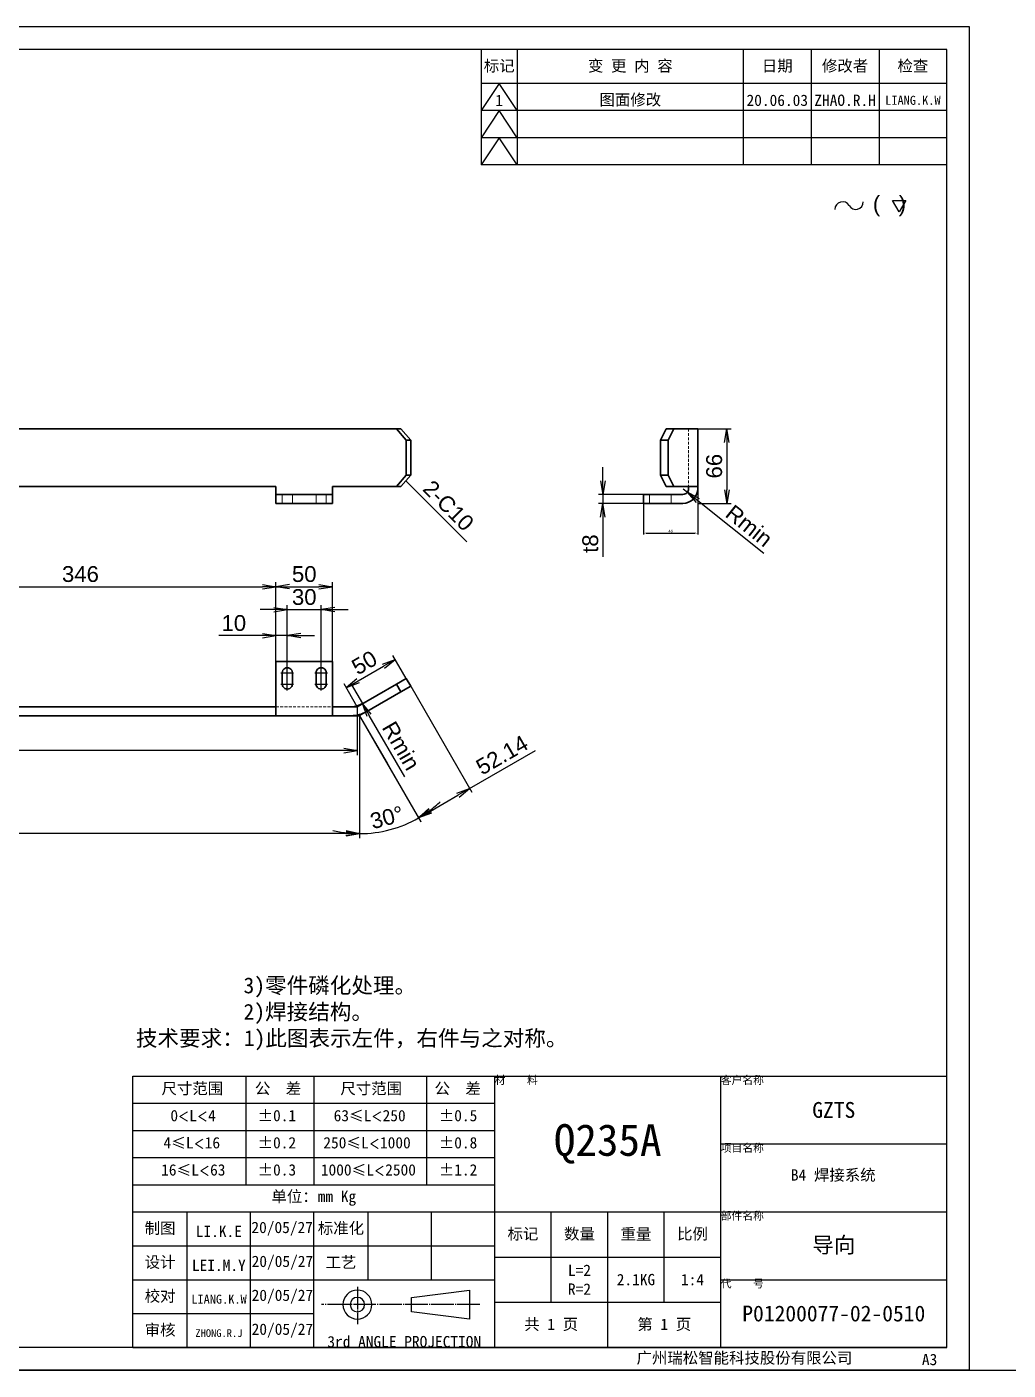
# Model space of a CAD drawing. Header units: millimetres. Extents: x -1727 to 307751, y -105919 to 6637.
# Drawn here: x 29621 to 30489, y -8118 to -6930 of the extents above; entities that cross this region are included whole.
import ezdxf

# ---------------------------------------------------------------- set-up
doc = ezdxf.new("R2010")
doc.units = ezdxf.units.MM
doc.linetypes.add('CENTER-HOKUTO', pattern=[23, 20, -1, 1, -1])
doc.linetypes.add('HIDDEN-HOKUTO', pattern=[3.8, 2.5, -1.3])
for name, color, linetype in [('AM_HID', 1, 'HIDDEN-HOKUTO'), ('AM_VIS', 7, 'Continuous'), ('TITLE_FRAME', 7, 'Continuous'), ('WORD_DIM', 253, 'Continuous')]:
    doc.layers.add(name, color=color, linetype=linetype)
doc.layers.add('SOLID LINE', color=7, linetype='Continuous', lineweight=30)
doc.styles.get("Standard").update_dxf_attribs({"font": 'arial.ttf'})
doc.dimstyles.new('1-4', dxfattribs={"dimscale": 4, "dimtxt": 3.5, "dimasz": 3, "dimexe": 1, "dimexo": 0, "dimgap": 1, "dimtad": 3, "dimdsep": 46, "dimtxsty": 'Standard', "dimblk1": 'OPEN', "dimblk2": 'OPEN', "dimsah": 1, "dimcen": 0, "dimclrd": 256, "dimclre": 256, "dimclrt": 3, "dimadec": 0, "dimazin": 0, "dimtfac": 1, "dimtmove": 0, "dimatfit": 3, "dimldrblk": 'OPEN', "dimfxl": 0, "dimtolj": 1, "dimtzin": 0, "dimarcsym": 0})
doc.dimstyles.new('ISO-25', dxfattribs={"dimtxt": 2.5, "dimasz": 2.5, "dimexe": 1.25, "dimexo": 0.625, "dimtad": 1, "dimtxsty": 'Standard', "dimcen": 2.5, "dimadec": 0, "dimazin": 0, "dimtfac": 1, "dimtmove": 0, "dimatfit": 3, "dimfxl": 0, "dimarcsym": 0})
doc.dimstyles.get("Standard").update_dxf_attribs({"dimtxt": 0.18, "dimasz": 0.18, "dimexe": 0.18, "dimexo": 0.0625, "dimgap": 0.09, "dimtad": 0, "dimtih": 1, "dimtoh": 1, "dimdec": 4, "dimzin": 0, "dimdsep": 46, "dimtxsty": 'Standard', "dimcen": 0.09, "dimadec": 0, "dimazin": 0, "dimtfac": 1, "dimtdec": 4, "dimtofl": 0, "dimtmove": 0, "dimatfit": 3, "dimfxl": 0, "dimtolj": 1, "dimtzin": 0, "dimarcsym": 0})

# ---------------------------------------------------------------- blocks, each defined once
blk = doc.blocks.new('_OPEN')
at = {"color": 0}
for p, q in [((-1, 0.167), (0, 0)), ((-1, -0.167), (0, 0)), ((0, 0), (-1, 0))]:
    blk.add_line(p, q, dxfattribs=at)
blk = doc.blocks.new('*D520')
at = {"layer": 'DEFPOINTS', "color": 0, "linetype": 'Continuous', "transparency": 16777216}
for p in [(29960.4, -7513.2), (29915.2, -7539.3), (30012.5, -7603.6)]:
    blk.add_point(p, dxfattribs=at)
at = {"layer": 'WORD_DIM', "linetype": 'Continuous', "lineweight": -2, "transparency": 16777216}
for p, q in [((29960.4, -7513.2), (30014.5, -7607)), ((29915.2, -7539.3), (29969.4, -7633.1)), ((30012.5, -7603.6), (30070.7, -7570)), ((29977.8, -7623.7), (30002.1, -7609.6))]:
    blk.add_line(p, q, dxfattribs=at)
at = {"layer": 'WORD_DIM', "linetype": 'Continuous', "lineweight": -2, "transparency": 16777216, "xscale": 12, "yscale": 12, "zscale": 12}
for p, rotation in [((30012.5, -7603.6), 30.00003523147493), ((29967.4, -7629.7), 210.0000352314749)]:
    blk.add_blockref('_OPEN', p, dxfattribs=dict(at, rotation=rotation))
at = {"layer": 'WORD_DIM', "color": 3, "linetype": 'Continuous', "transparency": 16777216, "insert": (30041.2, -7574.1), "char_height": 14, "attachment_point": 5, "rotation": 30}
blk.add_mtext('\\A1;52.14', dxfattribs=at)
blk = doc.blocks.new('*D521')
at = {"layer": 'DEFPOINTS', "color": 0, "linetype": 'Continuous', "transparency": 16777216}
for p in [(29145.2, -7539.3), (29915.2, -7539.3), (29145.2, -7643.6)]:
    blk.add_point(p, dxfattribs=at)
at = {"layer": 'WORD_DIM', "linetype": 'Continuous', "lineweight": -2, "transparency": 16777216}
for p, q in [((29145.2, -7539.3), (29145.2, -7647.6)), ((29915.2, -7539.3), (29915.2, -7647.6)), ((29903.2, -7643.6), (29157.2, -7643.6))]:
    blk.add_line(p, q, dxfattribs=at)
at = {"layer": 'WORD_DIM', "linetype": 'Continuous', "lineweight": -2, "transparency": 16777216, "xscale": 12, "yscale": 12, "zscale": 12, "rotation": 180}
blk.add_blockref('_OPEN', (29145.2, -7643.6), dxfattribs=at)
at = {"layer": 'WORD_DIM', "linetype": 'Continuous', "lineweight": -2, "transparency": 16777216, "xscale": 12, "yscale": 12, "zscale": 12}
blk.add_blockref('_OPEN', (29915.2, -7643.6), dxfattribs=at)
at = {"layer": 'WORD_DIM', "color": 3, "linetype": 'Continuous', "transparency": 16777216, "insert": (29530.2, -7632.5), "char_height": 14, "attachment_point": 5}
blk.add_mtext('\\A1;770', dxfattribs=at)
blk = doc.blocks.new('*D522')
at = {"layer": 'DEFPOINTS', "color": 0, "linetype": 'Continuous', "transparency": 16777216}
for p in [(29915.2, -7539.3), (29915.2, -7539.3), (29939.5, -7581.3), (29915.2, -7594), (29933.3, -7642)]:
    blk.add_point(p, dxfattribs=at)
at = {"layer": 'WORD_DIM', "linetype": 'Continuous', "lineweight": -2, "transparency": 16777216}
for p, q in [((29939.5, -7581.3), (29969.4, -7633.1)), ((29915.2, -7594), (29915.2, -7647.6))]:
    blk.add_line(p, q, dxfattribs=at)
for start, end in [(306.595, 313.1901), (270, 300), (256.8099, 263.405)]:
    blk.add_arc((29915.2, -7539.3), 104.3, start, end, dxfattribs=at)
at = {"layer": 'WORD_DIM', "linetype": 'Continuous', "lineweight": -2, "transparency": 16777216, "xscale": 12, "yscale": 12, "zscale": 12}
for p, rotation in [((29967.4, -7629.7), 213.2975177469348), ((29915.2, -7643.6), 356.702482253071)]:
    blk.add_blockref('_OPEN', p, dxfattribs=dict(at, rotation=rotation))
at = {"layer": 'WORD_DIM', "color": 3, "linetype": 'Continuous', "transparency": 16777216, "insert": (29939.3, -7629.3), "char_height": 14, "attachment_point": 5, "rotation": 15}
blk.add_mtext('\\A1;30°', dxfattribs=at)
blk = doc.blocks.new('*D529')
at = {"layer": 'DEFPOINTS', "color": 0, "linetype": 'Continuous', "transparency": 16777216}
for p in [(29841.2, -7425.2), (29495.2, -7491.3), (29841.2, -7491.3)]:
    blk.add_point(p, dxfattribs=at)
at = {"layer": 'WORD_DIM', "linetype": 'Continuous', "lineweight": -2, "transparency": 16777216}
for p, q in [((29495.2, -7491.3), (29495.2, -7421.2)), ((29841.2, -7491.3), (29841.2, -7421.2)), ((29507.2, -7425.2), (29829.2, -7425.2))]:
    blk.add_line(p, q, dxfattribs=at)
at = {"layer": 'WORD_DIM', "linetype": 'Continuous', "lineweight": -2, "transparency": 16777216, "xscale": 12, "yscale": 12, "zscale": 12, "rotation": 180}
blk.add_blockref('_OPEN', (29495.2, -7425.2), dxfattribs=at)
at = {"layer": 'WORD_DIM', "linetype": 'Continuous', "lineweight": -2, "transparency": 16777216, "xscale": 12, "yscale": 12, "zscale": 12}
blk.add_blockref('_OPEN', (29841.2, -7425.2), dxfattribs=at)
at = {"layer": 'WORD_DIM', "color": 3, "linetype": 'Continuous', "transparency": 16777216, "insert": (29668.2, -7414.1), "char_height": 14, "attachment_point": 5}
blk.add_mtext('\\A1;346', dxfattribs=at)
blk = doc.blocks.new('*D530')
at = {"layer": 'DEFPOINTS', "color": 0, "linetype": 'Continuous', "transparency": 16777216}
for p in [(29891.2, -7425.2), (29841.2, -7491.3), (29891.2, -7491.3)]:
    blk.add_point(p, dxfattribs=at)
at = {"layer": 'WORD_DIM', "linetype": 'Continuous', "lineweight": -2, "transparency": 16777216}
for p, q in [((29841.2, -7491.3), (29841.2, -7421.2)), ((29891.2, -7491.3), (29891.2, -7421.2)), ((29853.2, -7425.2), (29879.2, -7425.2))]:
    blk.add_line(p, q, dxfattribs=at)
at = {"layer": 'WORD_DIM', "linetype": 'Continuous', "lineweight": -2, "transparency": 16777216, "xscale": 12, "yscale": 12, "zscale": 12, "rotation": 180}
blk.add_blockref('_OPEN', (29841.2, -7425.2), dxfattribs=at)
at = {"layer": 'WORD_DIM', "linetype": 'Continuous', "lineweight": -2, "transparency": 16777216, "xscale": 12, "yscale": 12, "zscale": 12}
blk.add_blockref('_OPEN', (29891.2, -7425.2), dxfattribs=at)
at = {"layer": 'WORD_DIM', "color": 3, "linetype": 'Continuous', "transparency": 16777216, "insert": (29866.2, -7414.1), "char_height": 14, "attachment_point": 5}
blk.add_mtext('\\A1;50', dxfattribs=at)
blk = doc.blocks.new('*D535')
at = {"layer": 'DEFPOINTS', "color": 0, "linetype": 'Continuous', "transparency": 16777216}
for p in [(29841.2, -7468.5), (29841.2, -7491.3), (29851.2, -7495.5)]:
    blk.add_point(p, dxfattribs=at)
at = {"layer": 'WORD_DIM', "linetype": 'Continuous', "lineweight": -2, "transparency": 16777216}
for p, q in [((29829.2, -7468.5), (29790.5, -7468.5)), ((29841.2, -7491.3), (29841.2, -7464.5)), ((29851.2, -7468.5), (29841.2, -7468.5)), ((29851.2, -7495.5), (29851.2, -7464.5)), ((29863.2, -7468.5), (29875.2, -7468.5))]:
    blk.add_line(p, q, dxfattribs=at)
at = {"layer": 'WORD_DIM', "linetype": 'Continuous', "lineweight": -2, "transparency": 16777216, "xscale": 12, "yscale": 12, "zscale": 12}
blk.add_blockref('_OPEN', (29841.2, -7468.5), dxfattribs=at)
at = {"layer": 'WORD_DIM', "linetype": 'Continuous', "lineweight": -2, "transparency": 16777216, "xscale": 12, "yscale": 12, "zscale": 12, "rotation": 180}
blk.add_blockref('_OPEN', (29851.2, -7468.5), dxfattribs=at)
at = {"layer": 'WORD_DIM', "color": 3, "linetype": 'Continuous', "transparency": 16777216, "insert": (29803.9, -7457.4), "char_height": 14, "attachment_point": 5}
blk.add_mtext('\\A1;10', dxfattribs=at)
blk = doc.blocks.new('*D536')
at = {"layer": 'DEFPOINTS', "color": 0, "linetype": 'Continuous', "transparency": 16777216}
for p in [(29881.2, -7445.5), (29851.2, -7495.5), (29881.2, -7495.5)]:
    blk.add_point(p, dxfattribs=at)
at = {"layer": 'WORD_DIM', "linetype": 'Continuous', "lineweight": -2, "transparency": 16777216}
for p, q in [((29839.2, -7445.5), (29827.2, -7445.5)), ((29851.2, -7495.5), (29851.2, -7441.5)), ((29851.2, -7445.5), (29881.2, -7445.5)), ((29881.2, -7495.5), (29881.2, -7441.5)), ((29893.2, -7445.5), (29905.2, -7445.5))]:
    blk.add_line(p, q, dxfattribs=at)
at = {"layer": 'WORD_DIM', "linetype": 'Continuous', "lineweight": -2, "transparency": 16777216, "xscale": 12, "yscale": 12, "zscale": 12}
blk.add_blockref('_OPEN', (29851.2, -7445.5), dxfattribs=at)
at = {"layer": 'WORD_DIM', "linetype": 'Continuous', "lineweight": -2, "transparency": 16777216, "xscale": 12, "yscale": 12, "zscale": 12, "rotation": 180}
blk.add_blockref('_OPEN', (29881.2, -7445.5), dxfattribs=at)
at = {"layer": 'WORD_DIM', "color": 3, "linetype": 'Continuous', "transparency": 16777216, "insert": (29866.2, -7434.4), "char_height": 14, "attachment_point": 5}
blk.add_mtext('\\A1;30', dxfattribs=at)
blk = doc.blocks.new('*D537')
at = {"layer": 'DEFPOINTS', "color": 0, "linetype": 'Continuous', "transparency": 16777216}
for p in [(30201.3, -7338.6), (30205.2, -7341.7)]:
    blk.add_point(p, dxfattribs=at)
at = {"layer": 'WORD_DIM', "linetype": 'Continuous', "lineweight": -2, "transparency": 16777216}
for p, q in [((30201.3, -7338.6), (30205.2, -7341.7)), ((30272.8, -7395.7), (30214.5, -7349.2))]:
    blk.add_line(p, q, dxfattribs=at)
at = {"layer": 'WORD_DIM', "linetype": 'Continuous', "lineweight": -2, "transparency": 16777216, "xscale": 12, "yscale": 12, "zscale": 12, "rotation": 141.3846192446073}
blk.add_blockref('_OPEN', (30205.2, -7341.7), dxfattribs=at)
at = {"layer": 'WORD_DIM', "color": 3, "linetype": 'Continuous', "transparency": 16777216, "insert": (30259.8, -7371.3), "char_height": 14, "attachment_point": 5, "rotation": 321.3846}
blk.add_mtext('\\A1;Rmin', dxfattribs=at)
blk = doc.blocks.new('*D538')
at = {"layer": 'DEFPOINTS', "color": 0, "linetype": 'Continuous', "transparency": 16777216}
for p in [(29907.7, -7511.3), (29917.7, -7528.6)]:
    blk.add_point(p, dxfattribs=at)
at = {"layer": 'WORD_DIM', "linetype": 'Continuous', "lineweight": -2, "transparency": 16777216}
for p, q in [((29907.7, -7511.3), (29917.7, -7528.6)), ((29955.1, -7593.4), (29923.7, -7539))]:
    blk.add_line(p, q, dxfattribs=at)
at = {"layer": 'WORD_DIM', "linetype": 'Continuous', "lineweight": -2, "transparency": 16777216, "xscale": 12, "yscale": 12, "zscale": 12, "rotation": 119.999998330418}
blk.add_blockref('_OPEN', (29917.7, -7528.6), dxfattribs=at)
at = {"layer": 'WORD_DIM', "color": 3, "linetype": 'Continuous', "transparency": 16777216, "insert": (29951.9, -7565.9), "char_height": 14, "attachment_point": 5, "rotation": 300}
blk.add_mtext('\\A1;Rmin', dxfattribs=at)
blk = doc.blocks.new('*D539')
at = {"layer": 'DEFPOINTS', "color": 0, "linetype": 'Continuous', "transparency": 16777216}
for p in [(30130.4, -7351.6), (30166.3, -7343.6), (30166.3, -7351.6)]:
    blk.add_point(p, dxfattribs=at)
at = {"layer": 'WORD_DIM', "linetype": 'Continuous', "lineweight": -2, "transparency": 16777216}
for p, q in [((30130.4, -7331.6), (30130.4, -7319.6)), ((30166.3, -7343.6), (30126.4, -7343.6)), ((30166.3, -7351.6), (30126.4, -7351.6)), ((30130.4, -7343.6), (30130.4, -7351.6)), ((30130.4, -7363.6), (30130.4, -7398.7))]:
    blk.add_line(p, q, dxfattribs=at)
at = {"layer": 'WORD_DIM', "linetype": 'Continuous', "lineweight": -2, "transparency": 16777216, "xscale": 12, "yscale": 12, "zscale": 12}
for p, rotation in [((30130.4, -7343.6), 270), ((30130.4, -7351.6), 90)]:
    blk.add_blockref('_OPEN', p, dxfattribs=dict(at, rotation=rotation))
at = {"layer": 'WORD_DIM', "color": 3, "linetype": 'Continuous', "transparency": 16777216, "insert": (30119.3, -7387.1), "char_height": 14, "attachment_point": 5, "rotation": 90}
blk.add_mtext('\\A1;t8', dxfattribs=at)
blk = doc.blocks.new('shiage0')
at = {"layer": 'WORD_DIM', "color": 3, "linetype": 'Continuous'}
for centre, start, end in [((1.69, 0), 30, 180), ((4.61, 1.69), 210, 0)]:
    blk.add_arc(centre, 1.69, start, end, dxfattribs=at)
blk = doc.blocks.new('12')
at = {"layer": 'TITLE_FRAME', "color": 3, "linetype": 'Continuous'}
blk.add_lwpolyline([(20.46, 3.03), (19.01, 5.53), (21.9, 5.53)], close=True, dxfattribs=at)
blk.add_blockref('shiage0', (6.23, 3.56), dxfattribs=at)
blk.add_text('(   )', height=3.5, dxfattribs=at).set_placement((14.64, 3.08))
blk = doc.blocks.new('*D543')
at = {"layer": 'DEFPOINTS', "color": 0, "linetype": 'Continuous', "transparency": 16777216}
for p in [(29946.7, -7489.5), (29956.4, -7506.3), (29913.1, -7531.3)]:
    blk.add_point(p, dxfattribs=at)
at = {"layer": 'WORD_DIM', "linetype": 'Continuous', "lineweight": -2, "transparency": 16777216}
for p, q in [((29913.8, -7508.5), (29936.3, -7495.5)), ((29956.4, -7506.3), (29944.7, -7486.1)), ((29913.1, -7531.3), (29901.4, -7511.1))]:
    blk.add_line(p, q, dxfattribs=at)
at = {"layer": 'WORD_DIM', "linetype": 'Continuous', "lineweight": -2, "transparency": 16777216, "xscale": 12, "yscale": 12, "zscale": 12}
for p, rotation in [((29946.7, -7489.5), 30.0001116798458), ((29903.4, -7514.5), 210.0001116798458)]:
    blk.add_blockref('_OPEN', p, dxfattribs=dict(at, rotation=rotation))
at = {"layer": 'WORD_DIM', "color": 3, "linetype": 'Continuous', "transparency": 16777216, "insert": (29919.4, -7492.4), "char_height": 14, "attachment_point": 5, "rotation": 30.0001}
blk.add_mtext('\\A1;50', dxfattribs=at)
blk = doc.blocks.new('*D544')
at = {"layer": 'DEFPOINTS', "color": 0, "linetype": 'Continuous', "transparency": 16777216}
for p in [(29145.2, -7531.3), (29913.1, -7531.3), (29145.2, -7570.1)]:
    blk.add_point(p, dxfattribs=at)
at = {"layer": 'WORD_DIM', "linetype": 'Continuous', "lineweight": -2, "transparency": 16777216}
for p, q in [((29145.2, -7531.3), (29145.2, -7574.1)), ((29913.1, -7531.3), (29913.1, -7574.1)), ((29901.1, -7570.1), (29157.2, -7570.1))]:
    blk.add_line(p, q, dxfattribs=at)
at = {"layer": 'WORD_DIM', "linetype": 'Continuous', "lineweight": -2, "transparency": 16777216, "xscale": 12, "yscale": 12, "zscale": 12, "rotation": 180}
blk.add_blockref('_OPEN', (29145.2, -7570.1), dxfattribs=at)
at = {"layer": 'WORD_DIM', "linetype": 'Continuous', "lineweight": -2, "transparency": 16777216, "xscale": 12, "yscale": 12, "zscale": 12}
blk.add_blockref('_OPEN', (29913.1, -7570.1), dxfattribs=at)
at = {"layer": 'WORD_DIM', "color": 3, "linetype": 'Continuous', "transparency": 16777216, "insert": (29529.1, -7559), "char_height": 14, "attachment_point": 5}
blk.add_mtext('\\A1;767.86', dxfattribs=at)
blk = doc.blocks.new('*D545')
at = {"layer": 'DEFPOINTS', "color": 0, "linetype": 'Continuous', "transparency": 16777216}
for p in [(30214.3, -7285.6), (30214.3, -7351.6), (30240, -7351.6)]:
    blk.add_point(p, dxfattribs=at)
at = {"layer": 'WORD_DIM', "linetype": 'Continuous', "lineweight": -2, "transparency": 16777216}
for p, q in [((30214.3, -7285.6), (30244, -7285.6)), ((30240, -7297.6), (30240, -7339.6)), ((30214.3, -7351.6), (30244, -7351.6))]:
    blk.add_line(p, q, dxfattribs=at)
at = {"layer": 'WORD_DIM', "linetype": 'Continuous', "lineweight": -2, "transparency": 16777216, "xscale": 12, "yscale": 12, "zscale": 12}
for p, rotation in [((30240, -7285.6), 90), ((30240, -7351.6), 270)]:
    blk.add_blockref('_OPEN', p, dxfattribs=dict(at, rotation=rotation))
at = {"layer": 'WORD_DIM', "color": 3, "linetype": 'Continuous', "transparency": 16777216, "insert": (30228.9, -7318.6), "char_height": 14, "attachment_point": 5, "rotation": 90}
blk.add_mtext('\\A1;66', dxfattribs=at)
blk = doc.blocks.new('*D546')
at = {"color": 0, "lineweight": -2, "transparency": 16777216}
for p, q in [((30214.3, -7339.2), (30214.3, -7379)), ((30166.3, -7352.2), (30166.3, -7379)), ((30168.8, -7377.8), (30211.8, -7377.8))]:
    blk.add_line(p, q, dxfattribs=at)
at = {"color": 0, "transparency": 16777216}
for points in [[(30168.8, -7377.4), (30168.8, -7378.2), (30166.3, -7377.8)], [(30211.8, -7377.4), (30211.8, -7378.2), (30214.3, -7377.8)]]:
    blk.add_solid(points, dxfattribs=at)
at = {"layer": 'DEFPOINTS', "color": 0, "transparency": 16777216}
for p in [(30214.3, -7338.6), (30166.3, -7351.6), (30214.3, -7377.8)]:
    blk.add_point(p, dxfattribs=at)
at = {"color": 0, "transparency": 16777216, "insert": (30190.3, -7375.9), "char_height": 2.5, "attachment_point": 5}
blk.add_mtext('48', dxfattribs=at)

msp = doc.modelspace()

# ---------------------------------------------------------------- linework, layer by layer
msp.add_line((538.05434, -8118.07641), (39955.55791, -8118.07641))
at = {"layer": 'AM_HID', "lineweight": 13}
for p, q in [((30206.26465, -7285.5657), (30206.26465, -7336.5657)), ((29841.2041, -7531.31632), (29891.2041, -7531.31632))]:
    msp.add_line(p, q, dxfattribs=at)
at = {"layer": 'AM_HID', "lineweight": 13, "ltscale": 0.2}
for p, q in [((29846.7041, -7343.56564), (29846.7041, -7351.56564)), ((29855.7041, -7343.56564), (29855.7041, -7351.56564)), ((29876.7041, -7343.56564), (29876.7041, -7351.56564)), ((29885.7041, -7343.56564), (29885.7041, -7351.56564)), ((30171.76465, -7351.56564), (30171.76465, -7343.56564)), ((30171.76465, -7351.56564), (30171.76465, -7343.56564)), ((30171.76465, -7351.5657), (30171.76465, -7343.5657)), ((30171.76465, -7351.5657), (30171.76465, -7343.5657)), ((30171.76465, -7351.5657), (30171.76465, -7343.5657)), ((30171.76465, -7351.5657), (30171.76465, -7343.5657)), ((30190.76465, -7351.56564), (30190.76465, -7343.56564)), ((30190.76465, -7351.56564), (30190.76465, -7343.56564)), ((30190.76465, -7351.5657), (30190.76465, -7343.5657)), ((30190.76465, -7351.5657), (30190.76465, -7343.5657)), ((30190.76465, -7351.5657), (30190.76465, -7343.5657)), ((30190.76465, -7351.5657), (30190.76465, -7343.5657)), ((29947.70215, -7511.31632), (29951.70215, -7518.24454))]:
    msp.add_line(p, q, dxfattribs=at)
at = {"layer": 'AM_VIS', "linetype": 'Continuous'}
for p, q in [((30434.66648, -6950.07642), (28874.66648, -6950.07642)), ((30434.66648, -8098.07642), (30434.66648, -6950.07642)), ((30434.66648, -8098.07642), (28874.66648, -8098.07642))]:
    msp.add_line(p, q, dxfattribs=at)
at = {"layer": 'AM_VIS', "lineweight": 35}
for p, q in [((29150.2041, -7285.5657), (29907.70215, -7285.5657)), ((29917.70215, -7285.5657), (29947.70215, -7285.5657)), ((30214.26465, -7285.5657), (30214.26465, -7336.5657)), ((29495.2041, -7336.5657), (29841.2041, -7336.5657)), ((29947.70215, -7336.5657), (29917.70215, -7336.5657)), ((29891.2041, -7343.56564), (29841.2041, -7343.56564)), ((29841.2041, -7351.56564), (29891.2041, -7351.56564)), ((30166.26465, -7343.56564), (30201.26465, -7343.56564)), ((30166.26465, -7351.56564), (30201.26465, -7351.56564)), ((29841.2041, -7491.31632), (29891.2041, -7491.31632)), ((29841.2041, -7491.31632), (29841.2041, -7526.31632)), ((29891.2041, -7491.31632), (29891.2041, -7526.31632)), ((29947.70215, -7511.31632), (29913.06123, -7531.31632)), ((29921.70215, -7535.56509), (29951.70215, -7518.24454)), ((29495.2041, -7531.31632), (29841.2041, -7531.31632)), ((29841.2041, -7539.31632), (29495.2041, -7539.31632)), ((29841.2041, -7539.31632), (29891.2041, -7539.31632))]:
    msp.add_line(p, q, dxfattribs=at)
at = {"layer": 'AM_VIS', "lineweight": 35, "ltscale": 0.25}
for p, q in [((29907.70215, -7285.5657), (29917.70215, -7285.5657)), ((29917.70215, -7336.5657), (29907.70215, -7336.5657)), ((29846.7041, -7511.31632), (29846.7041, -7501.31632)), ((29855.7041, -7501.31632), (29855.7041, -7511.31632)), ((29876.7041, -7511.31632), (29876.7041, -7501.31632)), ((29885.7041, -7501.31632), (29885.7041, -7511.31632))]:
    msp.add_line(p, q, dxfattribs=at)
at = {"layer": 'AM_VIS', "lineweight": 35, "ltscale": 0.330717}
for p, q in [((29956.3623, -7295.5657), (29947.70215, -7285.5657)), ((29951.70215, -7285.5657), (29960.3623, -7295.5657)), ((29956.3623, -7326.5657), (29947.70215, -7336.5657)), ((29960.3623, -7326.5657), (29951.70215, -7336.5657))]:
    msp.add_line(p, q, dxfattribs=at)
at = {"layer": 'AM_VIS', "lineweight": 35, "ltscale": 0.1}
for p, q in [((29947.70215, -7285.5657), (29951.70215, -7285.5657)), ((29956.3623, -7295.5657), (29960.3623, -7295.5657)), ((29956.3623, -7326.5657), (29960.3623, -7326.5657)), ((29947.70215, -7336.5657), (29951.70215, -7336.5657))]:
    msp.add_line(p, q, dxfattribs=at)
at = {"layer": 'AM_VIS', "lineweight": 35, "ltscale": 0.279508}
for p, q in [((30181.26465, -7295.5657), (30186.26465, -7285.5657)), ((30193.19238, -7285.5657), (30188.19238, -7295.5657)), ((30181.26465, -7326.5657), (30186.26465, -7336.5657)), ((30188.19238, -7326.5657), (30193.19238, -7336.5657))]:
    msp.add_line(p, q, dxfattribs=at)
at = {"layer": 'AM_VIS', "lineweight": 35, "ltscale": 0.173193}
for p, q in [((30186.26465, -7285.5657), (30193.19238, -7285.5657)), ((30181.26465, -7295.5657), (30188.19238, -7295.5657)), ((30181.26465, -7326.5657), (30188.19238, -7326.5657)), ((30186.26465, -7336.5657), (30193.19238, -7336.5657))]:
    msp.add_line(p, q, dxfattribs=at)
at = {"layer": 'AM_VIS', "lineweight": 35, "ltscale": 0.433008}
for p, q in [((30193.19238, -7285.5657), (30210.5127, -7285.5657)), ((30210.5127, -7336.5657), (30193.19238, -7336.5657))]:
    msp.add_line(p, q, dxfattribs=at)
at = {"layer": 'AM_VIS', "lineweight": 35, "ltscale": 0.093799}
for p, q in [((30214.26465, -7285.5657), (30210.5127, -7285.5657)), ((30214.26465, -7336.5657), (30210.5127, -7336.5657))]:
    msp.add_line(p, q, dxfattribs=at)
at = {"layer": 'AM_VIS', "lineweight": 35, "ltscale": 0.325}
for p, q in [((29956.3623, -7295.5657), (29956.3623, -7326.5657)), ((29960.3623, -7295.5657), (29960.3623, -7326.5657)), ((30181.26465, -7295.5657), (30181.26465, -7326.5657)), ((30188.19238, -7295.5657), (30188.19238, -7326.5657))]:
    msp.add_line(p, q, dxfattribs=at)
at = {"layer": 'AM_VIS', "lineweight": 35, "ltscale": 0.05}
for p, q in [((29841.2041, -7338.5657), (29841.2041, -7336.5657)), ((29891.2041, -7336.5657), (29891.2041, -7338.5657)), ((30206.26465, -7336.5657), (30206.26465, -7338.5657)), ((30214.26465, -7336.5657), (30214.26465, -7338.5657))]:
    msp.add_line(p, q, dxfattribs=at)
at = {"layer": 'AM_VIS', "lineweight": 35, "ltscale": 0.124998}
for p, q in [((29841.2041, -7343.56564), (29841.2041, -7338.5657)), ((29891.2041, -7343.56564), (29891.2041, -7338.5657))]:
    msp.add_line(p, q, dxfattribs=at)
at = {"layer": 'AM_VIS', "lineweight": 35, "ltscale": 0.412451}
for p, q in [((29891.2041, -7336.5657), (29907.70215, -7336.5657)), ((29891.2041, -7531.31632), (29913.06123, -7531.31632)), ((29907.70215, -7539.31632), (29891.2041, -7539.31632))]:
    msp.add_line(p, q, dxfattribs=at)
at = {"layer": 'AM_VIS', "lineweight": 35, "ltscale": 0.2}
for p, q in [((29841.2041, -7351.56564), (29841.2041, -7343.56564)), ((29891.2041, -7351.56564), (29891.2041, -7343.56564)), ((30166.26465, -7351.56564), (30166.26465, -7343.56564)), ((29956.3623, -7506.31632), (29960.3623, -7513.24454)), ((29947.70215, -7511.31632), (29951.70215, -7518.24454)), ((29841.2041, -7539.31632), (29841.2041, -7531.31632)), ((29891.2041, -7539.31632), (29891.2041, -7531.31632))]:
    msp.add_line(p, q, dxfattribs=at)
at = {"layer": 'AM_VIS'}
for p, q in [((29851.2041, -7506.94132), (29851.2041, -7495.69132)), ((29881.2041, -7506.94132), (29881.2041, -7495.69132)), ((29845.5791, -7501.31632), (29856.8291, -7501.31632)), ((29851.2041, -7516.94132), (29851.2041, -7505.69132)), ((29875.5791, -7501.31632), (29886.8291, -7501.31632)), ((29881.2041, -7516.94132), (29881.2041, -7505.69132)), ((29845.5791, -7511.31632), (29856.8291, -7511.31632)), ((29875.5791, -7511.31632), (29886.8291, -7511.31632))]:
    msp.add_line(p, q, dxfattribs=at)
at = {"layer": 'AM_VIS', "lineweight": 35, "ltscale": 0.249998}
for p, q in [((29956.3623, -7506.31632), (29947.70215, -7511.31632)), ((29960.3623, -7513.24454), (29951.70215, -7518.24454))]:
    msp.add_line(p, q, dxfattribs=at)
at = {"layer": 'AM_VIS', "lineweight": 35, "ltscale": 0.125}
for p, q in [((29841.2041, -7526.31632), (29841.2041, -7531.31632)), ((29891.2041, -7531.31632), (29891.2041, -7526.31632))]:
    msp.add_line(p, q, dxfattribs=at)
at = {"layer": 'AM_VIS', "lineweight": 35}
for centre, radius, start, end in [((30201.26465, -7338.5657), 5, 269.9999975, 359.99999996), ((30201.26465, -7338.5657), 13, 269.9999975, 359.99999996), ((29851.2041, -7501.31632), 4.5, 0, 180.00000501), ((29881.2041, -7501.31632), 4.5, 0, 180.00000501), ((29851.2041, -7511.31632), 4.5, 179.99999499, 0), ((29881.2041, -7511.31632), 4.5, 179.99999499, 0), ((29907.70215, -7511.31632), 20, 269.9999975, 299.99999833), ((29907.70215, -7511.31632), 28, 269.9999975, 299.99999833)]:
    msp.add_arc(centre, radius, start, end, dxfattribs=at)
at = {"layer": 'TITLE_FRAME', "linetype": 'Continuous'}
for p, q in [((30022.66648, -6950.07642), (30022.66648, -7052.07642)), ((30054.66648, -6950.07642), (30054.66648, -7052.07642)), ((30254.66648, -7052.07642), (30254.66648, -6950.07642)), ((30314.66648, -6950.07642), (30314.66648, -7052.07642)), ((30374.66648, -6950.07642), (30374.66648, -7052.07642)), ((30434.66648, -7052.07642), (30434.66648, -6950.07642)), ((30434.66648, -6980.07642), (30022.66648, -6980.07642)), ((30038.66648, -6980.07642), (30022.66648, -7004.07642)), ((30054.66648, -7004.07642), (30038.66648, -6980.07642)), ((30434.66648, -7004.07642), (30022.66648, -7004.07642)), ((30038.66648, -7004.07642), (30022.66648, -7028.07642)), ((30434.66648, -7004.07642), (30022.66648, -7004.07642)), ((30054.66648, -7028.07642), (30038.66648, -7004.07642)), ((30434.66648, -7028.07642), (30022.66648, -7028.07642)), ((30038.66648, -7028.07642), (30022.66648, -7052.07642)), ((30054.66648, -7052.07642), (30038.66648, -7028.07642)), ((30434.66648, -7052.07642), (30022.66648, -7052.07642)), ((29714.66648, -7858.07642), (30434.66648, -7858.07642)), ((29714.66648, -8098.07642), (29714.66648, -7858.07642)), ((29814.66648, -7858.07642), (29814.66648, -7954.07642)), ((29874.66648, -7858.07642), (29874.66648, -7954.07642)), ((29974.66648, -7954.07642), (29974.66648, -7858.07642)), ((30034.66648, -8098.07642), (30034.66648, -7858.07642)), ((30234.66648, -8098.07642), (30234.66648, -7858.07642)), ((30434.66648, -8098.07642), (30434.66648, -7858.07642)), ((29714.66648, -7882.07642), (30034.66648, -7882.07642)), ((29714.66648, -7906.07642), (30034.66648, -7906.07642)), ((30234.66648, -7918.07642), (30434.66648, -7918.07642)), ((29714.66648, -7930.07642), (30034.66648, -7930.07642)), ((29714.66648, -7954.07642), (30034.66648, -7954.07642)), ((29714.66648, -7978.07642), (30434.66648, -7978.07642)), ((29762.66648, -8098.07642), (29762.66648, -7978.07642)), ((29818.66648, -8098.07642), (29818.66648, -7978.07642)), ((29874.66648, -8098.07642), (29874.66648, -7978.07642)), ((29922.66648, -8038.07642), (29922.66648, -7978.07642)), ((29978.66648, -8038.07642), (29978.66648, -7978.07642)), ((30084.66648, -8058.07642), (30084.66648, -7978.07642)), ((30134.66648, -8098.07642), (30134.66648, -7978.07642)), ((30184.66648, -8058.07642), (30184.66648, -7978.07642)), ((29714.66648, -8008.07642), (30034.66648, -8008.07642)), ((30034.66648, -8018.07642), (30234.66648, -8018.07642)), ((29714.66648, -8038.07642), (30034.66648, -8038.07642)), ((30234.66648, -8038.07642), (30434.66648, -8038.07642)), ((30034.66648, -8058.07642), (30234.66648, -8058.07642)), ((29714.66648, -8068.07642), (29874.66648, -8068.07642)), ((29714.66648, -8098.07642), (30434.66648, -8098.07642)), ((29714.66648, -8098.07642), (30434.66648, -8098.07642))]:
    msp.add_line(p, q, dxfattribs=at)
at = {"layer": 'TITLE_FRAME', "color": 2, "linetype": 'CENTER-HOKUTO'}
for p, q in [((29913.20441, -8044.40274), (29913.20441, -8077.47794)), ((30021.62681, -8060.14674), (29881.59481, -8060.14674))]:
    msp.add_line(p, q, dxfattribs=at)
at = {"layer": 'TITLE_FRAME', "color": 3, "linetype": 'Continuous'}
for p, q in [((29961.20441, -8053.74674), (30012.40441, -8047.34674)), ((29961.20441, -8066.54674), (29961.20441, -8053.74674)), ((30012.40441, -8047.34674), (30012.40441, -8072.94674)), ((30012.40441, -8072.94674), (29961.20441, -8066.54674))]:
    msp.add_line(p, q, dxfattribs=at)
for radius in [12.8, 6.4]:
    msp.add_arc((29913.20441, -8060.14674), radius, 0, 359.98938268, dxfattribs=at)
at = {"layer": 'WORD_DIM', "linetype": 'Continuous'}
for p, q in [((30454.66648, -6930.07642), (28774.66648, -6930.07642)), ((30454.66648, -8118.07642), (30454.66648, -6930.07642)), ((30454.66648, -8118.07642), (28774.66648, -8118.07642))]:
    msp.add_line(p, q, dxfattribs=at)
at = {"layer": 'WORD_DIM', "color": 3, "linetype": 'Continuous', "ltscale": 5}
for p, q in [((29907.70215, -7539.31632), (29915.20473, -7539.31632)), ((29921.70215, -7535.56503), (29915.20473, -7539.31632)), ((29915.20473, -7539.31632), (29915.20473, -7594.04358)), ((29915.20473, -7539.31632), (29939.47081, -7581.3464))]:
    msp.add_line(p, q, dxfattribs=at)

# ---------------------------------------------------------------- block references
at = {"layer": 'WORD_DIM', "color": 3, "linetype": 'Continuous', "xscale": 4, "yscale": 4, "zscale": 4}
msp.add_blockref('12', (30310.67478, -7105.73912), dxfattribs=at)

# ---------------------------------------------------------------- texts
at = {"layer": 'SOLID LINE', "ltscale": 0.5}
for s, insert, char_height, width, attachment_point in [('\\pt60;{\\fSimHei|b0|i0|c134|p2;\\C3;标记}', (30038.66648, -6965.07642), 10, 32, 5), ('\\pt60;{\\fSimHei|b0|i0|c134|p2;\\C3;变 更 内 容}', (30154.66648, -6965.07642), 10, 200, 5), ('\\pt60;{\\fSimHei|b0|i0|c134|p2;\\C3;日期}', (30284.66648, -6965.07642), 10, 60, 5), ('\\pt60;{\\fSimHei|b0|i0|c134|p2;\\C3;修改者}', (30344.66648, -6965.07642), 10, 60, 5), ('\\pt60;{\\fSimHei|b0|i0|c134|p2;\\C3;检查}', (30404.66648, -6965.07642), 10, 60, 5), ('\\pt60;{\\fSimHei|b0|i0|c134|p2;\\C3;1}', (30038.66648, -6995.07642), 10, 32, 5), ('\\pt60;{\\fSimHei|b0|i0|c134|p2;\\C3;图面修改}', (30154.66648, -6995.07642), 10, 200, 5), ('\\pt60;{\\fSimHei|b0|i0|c134|p2;\\C3;20.06.03}', (30284.66648, -6995.07642), 10, 60, 5), ('\\pt60;{\\fSimHei|b0|i0|c134|p2;\\C3;ZHAO.R.H}', (30344.66648, -6995.07642), 10, 60, 5), ('\\pt48;{\\fSimHei|b0|i0|c134|p2;\\C3;LIANG.K.W}', (30404.66648, -6995.07642), 8, 60, 5), ('\\pt84;{\\fSimHei|b0|i0|c134|p2;\\C3;          3)零件磷化处理。\\P\\ptz;          2)焊接结构。\\P技术要求：1)此图表示左件，右件与之对称。}', (29717.22043, -7803.02138), 14, 573.5460015, 4), ('\\pt60;{\\fSimHei|b0|i0|c134|p2;\\C3;尺寸范围}', (29739.94633, -7863.96067), 10, 181.2060754, 1), ('\\pt60;{\\fSimHei|b0|i0|c134|p2;\\C3;公  差}', (29822.56129, -7863.96067), 10, 181.2060754, 1), ('\\pt60;{\\fSimHei|b0|i0|c134|p2;\\C3;尺寸范围}', (29898.13614, -7863.96067), 10, 181.2060754, 1), ('\\pt60;{\\fSimHei|b0|i0|c134|p2;\\C3;公  差}', (29981.49072, -7863.96067), 10, 181.2060754, 1), ('{\\fSimHei|b0|i0|c134|p2;\\C3;材    料}', (30034.66648, -7858.07642), 7, 200, 1), ('\\pt42;{\\fSimHei|b0|i0|c134|p2;\\C3;客户名称}', (30234.66648, -7858.07642), 7, 200, 1), ('\\pt60;{\\fSimHei|b0|i0|c134|p2;\\C3;0\\Fromans,bigfont|c134;\\H0.9583x;<\\fSimHei|b0|i0|c134|p2;\\H1.044x;L\\Fromans,bigfont|c134;\\H0.9583x;<\\fSimHei|b0|i0|c134|p2;\\H1.044x;4}', (29747.7886, -7887.96067), 10, 181.2060754, 1), ('\\pt60;{\\fSimHei|b0|i0|c134|p2;\\C3;%%P0.1}', (29824.99584, -7887.96067), 10, 181.2060754, 1), ('\\pt60;{\\fSimHei|b0|i0|c134|p2;\\C3;63\\H0.9583x;≤\\H1.044x;L\\Fromans,bigfont|c134;\\H0.9579x;<\\fSimHei|b0|i0|c134|p2;\\H1.044x;250}', (29892.2012, -7887.96067), 10, 181.2060754, 1), ('\\pt60;{\\fSimHei|b0|i0|c134|p2;\\C3;%%P0.5}', (29985.27714, -7887.96067), 10, 181.2060754, 1), ('{\\fSimHei|b0|i0|c134|p2;\\C3;GZTS}', (30334.66648, -7888.07642), 14, 200, 5), ('\\pt168;{\\fSimHei|b0|i0|c134|p2;\\C3;Q235A}', (30134.66648, -7918.07642), 28, 200, 5), ('\\pt60;{\\fSimHei|b0|i0|c134|p2;\\C3;4\\H0.9583x;≤\\H1.043x;L\\Fromans,bigfont|c134;\\H0.9588x;<\\fSimHei|b0|i0|c134|p2;\\H1.043x;16}', (29741.65254, -7911.96067), 10, 181.2060754, 1), ('\\pt60;{\\fSimHei|b0|i0|c134|p2;\\C3;%%P0.2}', (29824.99584, -7911.96067), 10, 181.2060754, 1), ('\\pt60;{\\fSimHei|b0|i0|c134|p2;\\C3;250\\H0.9583x;≤\\H1.044x;L\\Fromans,bigfont|c134;\\H0.9579x;<\\fSimHei|b0|i0|c134|p2;\\H1.044x;1000}', (29883.07064, -7911.96067), 10, 181.2060754, 1), ('\\pt60;{\\fSimHei|b0|i0|c134|p2;\\C3;%%P0.8}', (29985.27714, -7911.96067), 10, 181.2060754, 1), ('\\pt42;{\\fSimHei|b0|i0|c134|p2;\\C3;项目名称}', (30234.66648, -7918.07642), 7, 200, 1), ('\\pt60;{\\fSimHei|b0|i0|c134|p2;\\C3;16\\H0.9583x;≤\\H1.044x;L\\Fromans,bigfont|c134;\\H0.9579x;<\\fSimHei|b0|i0|c134|p2;\\H1.044x;63}', (29739.59234, -7935.96067), 10, 181.2060754, 1), ('\\pt60;{\\fSimHei|b0|i0|c134|p2;\\C3;%%P0.3}', (29824.99584, -7935.96067), 10, 181.2060754, 1), ('\\pt60;{\\fSimHei|b0|i0|c134|p2;\\C3;%%P1.2}', (29985.27714, -7935.96067), 10, 181.2060754, 1), ('{\\fSimHei|b0|i0|c134|p2;\\C3;B4 焊接系统\\P }', (30334.18191, -7954.37018), 10, 200, 5), ('\\pt60;{\\fSimHei|b0|i0|c134|p2;\\C3;单位：mm Kg}', (29874.66648, -7966.07642), 10, 320, 5), ('\\pt42;{\\fSimHei|b0|i0|c134|p2;\\C3;部件名称}', (30234.66648, -7978.07642), 7, 200, 1), ('\\pt60;{\\fSimHei|b0|i0|c134|p2;\\C3;制图}', (29738.66648, -7993.07642), 10, 48, 5), ('{\\fSimHei|b0|i0|c134|p2;\\C3;LI.K.E}', (29790.61811, -7995.42672), 10, 56, 5), ('\\pt60;{\\fSimHei|b0|i0|c134|p2;\\C3;20/05/27}', (29846.66648, -7993.07642), 10, 56, 5), ('\\pt60;{\\fSimHei|b0|i0|c134|p2;\\C3;标准化}', (29898.66648, -7993.07642), 10, 48, 5), ('\\pt60;{\\fSimHei|b0|i0|c134|p2;\\C3;标记}', (30059.66648, -7998.07642), 10, 50, 5), ('\\pt60;{\\fSimHei|b0|i0|c134|p2;\\C3;数量}', (30109.66648, -7998.07642), 10, 50, 5), ('\\pt60;{\\fSimHei|b0|i0|c134|p2;\\C3;重量}', (30159.66648, -7998.07642), 10, 50, 5), ('\\pt60;{\\fSimHei|b0|i0|c134|p2;\\C3;比例}', (30209.66648, -7998.07642), 10, 50, 5), ('{\\fSimHei|b0|i0|c134|p2;\\C3;导向}', (30334.66648, -8008.07642), 14, 200, 5), ('\\pt60;{\\fSimHei|b0|i0|c134|p2;\\C3;设计}', (29738.66648, -8023.07642), 10, 48, 5), ('\\pt60;{\\fSimHei|b0|i0|c134|p2;\\C3;20/05/27}', (29846.86902, -8023.07642), 10, 55.5949143, 5), ('\\pt60;{\\fSimHei|b0|i0|c134|p2;\\C3;工艺}', (29898.66648, -8023.07642), 10, 48, 5), ('{\\fSimHei|b0|i0|c134|p2;\\C3;LEI.M.Y}', (29790.61811, -8025.42672), 10, 56, 5), ('\\pt60;{\\fSimHei|b0|i0|c134|p2;\\C3;L=2\\PR=2}', (30109.66648, -8038.07642), 10, 50, 5), ('\\pt60;{\\fSimHei|b0|i0|c134|p2;\\C3;2.1KG}', (30159.66648, -8038.07642), 10, 50, 5), ('\\pt60;{\\fSimHei|b0|i0|c134|p2;\\C3;1:4}', (30209.66648, -8038.07642), 10, 50, 5), ('\\pt42;{\\fSimHei|b0|i0|c134|p2;\\C3;代    号}', (30234.66648, -8038.07642), 7, 200, 1), ('\\pt60;{\\fSimHei|b0|i0|c134|p2;\\C3;校对}', (29738.66648, -8053.07642), 10, 48, 5), ('{\\fSimHei|b0|i0|c134|p2;\\C3;LIANG.K.W}', (29790.80188, -8055.38182), 8, 44.8, 5), ('\\pt60;{\\fSimHei|b0|i0|c134|p2;\\C3;20/05/27}', (29846.86902, -8053.07642), 10, 55.5949143, 5), ('{\\fSimHei|b0|i0|c134|p2;\\C3;P01200077-02-0510}', (30334.66648, -8068.07642), 14, 200, 5), ('\\pt60;{\\fSimHei|b0|i0|c134|p2;\\C3;审核}', (29738.66648, -8083.07642), 10, 48, 5), ('\\pt60;{\\fSimHei|b0|i0|c134|p2;\\C3;20/05/27}', (29846.86902, -8083.07642), 10, 55.5949143, 5), ('\\pt60;{\\fSimHei|b0|i0|c134|p2;\\C3;共 1 页}', (30084.66648, -8078.07642), 10, 100, 5), ('\\pt60;{\\fSimHei|b0|i0|c134|p2;\\C3;第 1 页}', (30184.66648, -8078.07642), 10, 100, 5), ('{\\fSimHei|b0|i0|c134|p2;\\C3;ZHONG.R.J}', (29790.70957, -8085.38044), 6.8, 38.08, 5), ('{\\fSimHei|b0|i0|c134|p2;\\C3;3rd ANGLE PROJECTION}', (29954.66648, -8098.07642), 10, 160, 8), ('\\pt60;{\\fSimHei|b0|i0|c134|p2;\\C3;广州瑞松智能科技股份有限公司}', (30160.14093, -8102.21833), 10, 314.2472326, 1), ('\\pt60;{\\fSimHei|b0|i0|c134|p2;\\C3;A3}', (30412.62196, -8103.66604), 10, 314.2472326, 1)]:
    msp.add_mtext(s, dxfattribs=dict(at, insert=insert, char_height=char_height, width=width, attachment_point=attachment_point))
at = {"layer": 'SOLID LINE', "ltscale": 0.5, "insert": (29880.87585, -7935.96067), "char_height": 10, "width": 181.2060754, "attachment_point": 1, "line_spacing_factor": 0.72}
msp.add_mtext('\\pt60;{\\fSimHei|b0|i0|c134|p2;\\C3;1000\\H0.9583x;≤\\H1.044x;L\\Fromans,bigfont|c134;\\H0.9579x;<\\fSimHei|b0|i0|c134|p2;\\H1.044x;2500}', dxfattribs=at)
at = {"layer": 'WORD_DIM', "color": 3, "linetype": 'Continuous', "ltscale": 5}
msp.add_text('2-C10', height=14, rotation=315, dxfattribs=at).set_placement((29970.03223, -7339.5657))

# ---------------------------------------------------------------- dimensions: what is measured, and where the dimension line sits
dim = msp.add_linear_dim(base=(30214.26465, -7377.79562), p1=(30166.26465, -7351.56564), p2=(30214.26465, -7338.5657), dimstyle='ISO-25', override={"dimarcsym": 2})
dim.commit()
dim.dimension.update_dxf_attribs({"geometry": '*D546', "text_midpoint": (30190.26465, -7375.89419)})
at = {"layer": 'WORD_DIM', "linetype": 'Continuous'}
dim = msp.add_linear_dim(base=(30240.01852, -7351.56564), p1=(30214.26465, -7285.5657), p2=(30214.26465, -7351.56564), angle=90, dimstyle='1-4', dxfattribs=at)
dim.commit()
dim.dimension.update_dxf_attribs({"geometry": '*D545', "text_midpoint": (30228.8705, -7318.56567)})
dim = msp.add_linear_dim(base=(30130.43834, -7351.56564), p1=(30166.26465, -7343.56564), p2=(30166.26465, -7351.56564), angle=90, text='t<>', dimstyle='1-4', dxfattribs=at)
dim.commit()
dim.dimension.update_dxf_attribs({"geometry": '*D539', "text_midpoint": (30119.29031, -7387.11953)})
dim = msp.add_radius_dim(center=(30201.26465, -7338.5657), mpoint=(30205.17141, -7341.68615), text='Rmin', dimstyle='1-4', dxfattribs=at)
dim.commit()
dim.dimension.update_dxf_attribs({"geometry": '*D537', "text_midpoint": (30252.9704, -7379.8646), "dimtype": 164})
for base, p1, p2, picture, middle in [((29841.2041, -7425.23308), (29495.2041, -7491.31632), (29841.2041, -7491.31632), '*D529', (29668.2041, -7414.08028)), ((29891.2041, -7425.23308), (29841.2041, -7491.31632), (29891.2041, -7491.31632), '*D530', (29866.2041, -7414.08505)), ((29881.2041, -7445.53146), (29851.2041, -7495.46634), (29881.2041, -7495.46634), '*D536', (29866.2041, -7434.37867)), ((29841.2041, -7468.4989), (29851.2041, -7495.46634), (29841.2041, -7491.31632), '*D535', (29803.85963, -7457.35088)), ((29145.2041, -7570.13808), (29913.06123, -7531.31632), (29145.2041, -7531.31632), '*D544', (29529.13267, -7558.99006))]:
    dim = msp.add_linear_dim(base=base, p1=p1, p2=p2, dimstyle='1-4', dxfattribs=at)
    dim.commit()
    dim.dimension.update_dxf_attribs({"geometry": picture, "text_midpoint": middle})
for p1, p2, distance, picture, middle in [((29913.06123, -7531.31632), (29956.3623, -7506.31632), 19.3987, '*D543', (29919.43835, -7492.36211)), ((29915.20473, -7539.31632), (29960.3623, -7513.24454), -104.30951, '*D520', (30041.23143, -7574.12832)), ((29915.20473, -7539.31632), (29145.2041, -7539.31632), 104.31014, '*D521', (29530.20441, -7632.47843))]:
    dim = msp.add_aligned_dim(p1=p1, p2=p2, distance=distance, dimstyle='1-4', dxfattribs=at)
    dim.commit()
    dim.dimension.update_dxf_attribs({"geometry": picture, "text_midpoint": middle})
dim = msp.add_radius_dim(center=(29907.70215, -7511.31632), mpoint=(29917.70215, -7528.63682), text='Rmin', dimstyle='1-4', dxfattribs=at)
dim.commit()
dim.dimension.update_dxf_attribs({"geometry": '*D538', "text_midpoint": (29951.91703, -7565.89875)})
dim = msp.add_angular_dim_2l(base=(29933.31799, -7642.04175), line1=((29915.20473, -7539.31632), (29915.20473, -7594.04358)), line2=((29915.20473, -7539.31632), (29939.47081, -7581.3464)), dimstyle='1-4', dxfattribs=at)
dim.commit()
dim.dimension.update_dxf_attribs({"geometry": '*D522', "text_midpoint": (29939.31562, -7629.2994)})

# ---------------------------------------------------------------- leaders
msp.add_leader([(29956.03223, -7331.5657), (30010.11372, -7385.6472)], dimstyle='Standard', dxfattribs=at)

doc.saveas('drawing.dxf')
